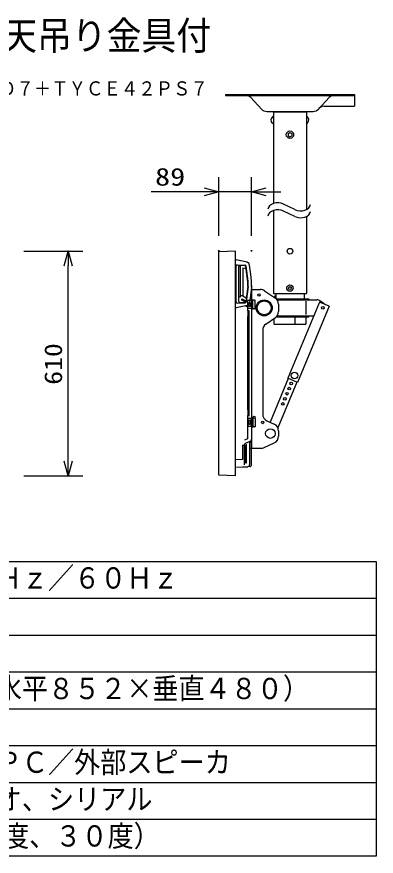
# Model space of a CAD drawing. Units: millimetres, scale not verified. Extents: x -62 to 63, y -57 to 57.
# Drawn here: x 13.7 to 62.5, y -56.5 to 57.4 of the extents above; entities that cross this region are included whole.
import ezdxf
from ezdxf.enums import TextEntityAlignment as Align

# ---------------------------------------------------------------- set-up
doc = ezdxf.new("R2010")
doc.units = ezdxf.units.MM
doc.header["$LTSCALE"] = 0.190332
doc.header["$PDMODE"] = 32
doc.header["$PDSIZE"] = 0.0952
doc.linetypes.add('CHAIN1', pattern=[8, 5, -1, 1, -1])
for name, color, linetype in [('0-0_TOUROKU', 1, 'Continuous'), ('0-1_MOJI1', 2, 'Continuous'), ('0-2_GAIKEI', 1, 'Continuous'), ('0-3_WAKU', 3, 'Continuous'), ('0-4_SUNPO', 3, 'Continuous'), ('0-5_DEFPOINTS', 7, 'Continuous')]:
    doc.layers.add(name, color=color, linetype=linetype)
doc.styles.add('ＭＳ ゴシック', font='')
doc.styles.get('ＭＳ ゴシック').set_extended_font_data('MS Gothic')

# ---------------------------------------------------------------- blocks, each defined once
blk = doc.blocks.new('_OPEN30')
at = {"layer": '0-4_SUNPO', "color": 7}
blk.add_line((0, 0), (-1, 0), dxfattribs=at)
blk.add_lwpolyline([(-1, 0.26795), (0, 0), (-1, -0.26795)], dxfattribs=at)

msp = doc.modelspace()

# ---------------------------------------------------------------- linework, layer by layer
at = {"layer": '0-2_GAIKEI', "color": 7}
for p, q in [((42.0547, 46.8479), (56.7072, 46.8479)), ((42.0547, 46.8479), (42.0547, 46.6879)), ((56.7389, 46.8479), (59.5547, 46.8479)), ((59.5547, 46.8479), (59.5547, 45.2479)), ((42.0547, 46.6879), (59.5547, 46.6879)), ((46.9388, 44.8651), (45.4843, 46.4214)), ((54.6706, 44.8651), (56.1252, 46.4214)), ((47.6694, 44.5479), (53.94, 44.5479)), ((48.5772, 44.493), (48.5772, 32.0525)), ((48.5772, 44.493), (53.0322, 44.493)), ((48.7297, 44.5479), (48.7297, 44.493)), ((52.8797, 44.5479), (52.8797, 44.493)), ((53.0322, 44.493), (53.0322, 31.235)), ((55.4626, 45.2479), (59.5547, 45.2479)), ((48.5772, 31.1092), (48.5772, 19.8312)), ((53.0322, 30.2917), (53.0322, 19.8312)), ((43.4147, 25.5962), (41.1547, 25.481)), ((41.1547, -4.7886), (41.1547, 25.481)), ((43.4147, -4.9038), (43.4147, 25.5962)), ((43.4147, 24.3962), (43.5047, 24.3962)), ((45.0148, 24.0726), (43.5047, 24.3962)), ((45.2613, 23.8725), (45.2539, 23.9253)), ((45.264, 23.8662), (45.2509, 23.8938)), ((45.2882, 23.7781), (45.2827, 23.8081)), ((45.301, 23.6851), (45.2882, 23.7781)), ((45.4777, 22.4002), (45.301, 23.6851)), ((45.5907, 21.5779), (45.4777, 22.4002)), ((45.6047, 20.9189), (45.6047, 21.3735)), ((45.6047, 20.9189), (45.6047, 0.0605)), ((45.6047, 20.3962), (45.6047, -1.1538)), ((45.6047, 20.3962), (46.7904, 20.3962)), ((47.3625, 20.2163), (48.8269, 19.1947)), ((48.5772, 19.8312), (53.0322, 19.8312)), ((48.7397, 19.2555), (48.7397, 19.5112)), ((48.7397, 19.5112), (48.8547, 19.5112)), ((48.8547, 19.1746), (48.8547, 19.5112)), ((48.8972, 19.8312), (48.8972, 19.1409)), ((52.7122, 19.8312), (52.7122, 19.1112)), ((48.931, 19.1112), (53.3446, 19.1112)), ((49.038, 18.9962), (53.3446, 18.9962)), ((49.0478, 18.9837), (54.4695, 18.9837)), ((49.2547, 18.3746), (49.2547, 17.4179)), ((54.8061, 18.6788), (50.5006, 8.3395)), ((52.9521, 18.8146), (52.9521, 16.9781)), ((53.3446, 19.1112), (53.3446, 18.9962)), ((56.1262, 18.1291), (54.8061, 18.6788)), ((54.8978, 18.8494), (55.383, 18.5119)), ((56.1262, 18.1291), (51.8207, 7.7897)), ((47.5326, 15.6947), (48.8269, 16.5977)), ((48.6297, 16.4602), (48.6297, 15.7062)), ((48.931, 16.6812), (53.3446, 16.6812)), ((49.038, 16.7962), (53.3446, 16.7962)), ((49.0478, 16.8087), (54.0291, 16.8087)), ((51.479, 16.6812), (51.479, 15.6812)), ((52.9797, 16.6562), (52.9547, 16.6812)), ((52.9797, 16.6562), (52.9797, 15.7062)), ((53.3446, 16.6812), (53.3446, 16.7962)), ((47.1047, 14.8746), (47.1047, 3.484)), ((48.6297, 15.7062), (48.6547, 15.6812)), ((48.6547, 15.6812), (52.9547, 15.6812)), ((52.9797, 15.7062), (52.9547, 15.6812)), ((50.5744, 8.3087), (48.1058, 2.3806)), ((51.8207, 7.7897), (50.5006, 8.3395)), ((51.7468, 7.8205), (49.1654, 1.6215)), ((47.683, 2.5773), (48.6765, 2.1152)), ((49.2547, 1.2085), (49.2547, 0.484)), ((45.6047, -1.1809), (45.6047, -0.4609)), ((47.3053, -1.0605), (48.6765, -0.4228)), ((45.6047, -1.1538), (46.8836, -1.1538)), ((45.6047, -3.1289), (45.6047, -1.1809)), ((45.6047, -3.3661), (45.6047, -3.1289)), ((43.568, -3.7339), (44.3441, -3.6932)), ((44.3441, -3.6932), (44.7013, -3.6745)), ((44.7013, -3.6745), (45.0691, -3.6552)), ((45.3441, -3.6408), (45.0692, -3.6552)), ((43.4147, -4.9038), (41.1547, -4.7886))]:
    msp.add_line(p, q, dxfattribs=at)
at = {"layer": '0-2_GAIKEI'}
for p, q in [((48.415, 43.8148), (48.2748, 43.5581)), ((48.5772, 43.893), (48.5466, 43.893)), ((53.0322, 43.893), (53.0628, 43.893)), ((53.1945, 43.8148), (53.3347, 43.5581)), ((48.415, 42.9711), (48.2748, 43.2279)), ((48.5772, 42.893), (48.5466, 42.893)), ((53.0322, 42.893), (53.0628, 42.893)), ((53.1945, 42.9711), (53.3347, 43.2279)), ((50.5547, 41.5373), (50.5547, 41.2486)), ((50.5547, 41.2486), (50.8047, 41.1043)), ((50.8047, 41.1043), (51.0547, 41.2486)), ((51.0547, 41.5373), (51.0547, 41.2486)), ((51.4703, 31.238), (49.9381, 31.97)), ((51.4703, 30.2947), (49.9381, 31.0267)), ((43.5047, 18.7015), (43.5047, 23.5909)), ((43.66, 23.7408), (44.713, 23.704)), ((43.8547, 18.7688), (43.8547, 23.5237)), ((44.01, 23.6736), (44.6679, 23.6506)), ((44.0347, 23.6727), (44.0347, 19.3681)), ((44.8565, 23.1921), (44.411, 23.2868)), ((45.0972, 21.4415), (44.8112, 23.5211)), ((45.1395, 21.5158), (44.8564, 23.5745)), ((45.0972, 20.8509), (44.8112, 18.7713)), ((45.1395, 20.7766), (44.8564, 18.7179)), ((45.0972, 20.8509), (45.0972, 21.4415)), ((45.5907, 20.7145), (45.4777, 19.8922)), ((44.0347, 19.3681), (43.8547, 19.3681)), ((44.411, 19.5096), (44.8792, 19.2658)), ((45.4777, 19.8922), (45.301, 18.6073)), ((43.66, 18.5516), (44.7129, 18.5884)), ((44.01, 18.6188), (44.6679, 18.6418)), ((44.2783, 19.1088), (44.8189, 18.8273)), ((44.2783, 18.9364), (44.2783, 19.1088)), ((44.7656, 18.6827), (44.2783, 18.9364)), ((44.713, 18.5885), (44.7261, 18.5895)), ((44.8088, 18.758), (44.8112, 18.7709)), ((44.8112, 18.7709), (44.8112, 18.7713)), ((44.8551, 18.711), (44.8563, 18.7175)), ((44.8563, 18.7175), (44.8564, 18.7179)), ((45.0897, 17.8462), (45.0897, 18.8462)), ((45.5547, 18.8962), (45.1397, 18.8962)), ((45.2507, 18.3982), (45.2638, 18.4258)), ((45.301, 18.6073), (45.2882, 18.5143)), ((45.6047, 18.8462), (45.6047, 17.8462)), ((45.7147, 18.6712), (45.6047, 18.6712)), ((45.7147, 18.7718), (45.7147, 17.9212)), ((45.7149, 18.7718), (45.7665, 18.9133)), ((45.7784, 17.7605), (45.7784, 18.9319)), ((46.0147, 18.9462), (45.8134, 18.9462)), ((46.0647, 17.7962), (46.0647, 18.8962)), ((43.4147, 17.8962), (43.5047, 17.8962)), ((45.0148, 18.2198), (43.5047, 17.8962)), ((44.7614, 18.1655), (45.0387, 18.0211)), ((45.0387, 18.0211), (45.0387, 17.4712)), ((45.2188, 17.4712), (45.0751, 17.4712)), ((45.5547, 17.7962), (45.1397, 17.7962)), ((45.2265, 17.4712), (45.2188, 17.4712)), ((45.3012, 17.4689), (45.2539, 17.4689)), ((45.7147, 18.0212), (45.6047, 18.0212)), ((45.7149, 17.9206), (45.7665, 17.7791)), ((46.0147, 17.7462), (45.8134, 17.7462)), ((45.0387, 16.7212), (45.0387, 4.0612)), ((45.0751, 16.7212), (45.0387, 16.7212)), ((45.0751, 16.7212), (45.2188, 16.7212)), ((45.2188, 16.7212), (45.2265, 16.7212)), ((45.2539, 4.0589), (45.2539, 16.7235)), ((45.2539, 16.7235), (45.3012, 16.7235)), ((45.3359, 16.7712), (45.2903, 16.7712)), ((45.0387, 4.0612), (45.0751, 4.0612)), ((45.0751, 4.0612), (45.0751, 3.3112)), ((45.2188, 4.0612), (45.0751, 4.0612)), ((45.2265, 4.0612), (45.2188, 4.0612)), ((45.3012, 4.0589), (45.2539, 4.0589)), ((45.2903, 3.3612), (45.2903, 4.0112)), ((45.2903, 4.0112), (45.3359, 4.0112)), ((45.0387, 3.3112), (45.0387, 0.1485)), ((45.0751, 3.3112), (45.0387, 3.3112)), ((45.0751, 3.3112), (45.2188, 3.3112)), ((45.0897, 2.8462), (45.0897, 1.8462)), ((45.5547, 2.8962), (45.1397, 2.8962)), ((45.2188, 3.3112), (45.2265, 3.3112)), ((45.2539, 3.3135), (45.3012, 3.3135)), ((45.3359, 3.3612), (45.2903, 3.3612)), ((45.6047, 1.8462), (45.6047, 2.8462)), ((45.7147, 2.6712), (45.6047, 2.6712)), ((45.7147, 1.9206), (45.7147, 2.7712)), ((45.7149, 2.7718), (45.7665, 2.9133)), ((45.7784, 2.9319), (45.7784, 1.7605)), ((46.0147, 2.9462), (45.8134, 2.9462)), ((46.0647, 2.8962), (46.0647, 1.7962)), ((45.5547, 1.7962), (45.1397, 1.7962)), ((45.7147, 2.0212), (45.6047, 2.0212)), ((45.7149, 1.9206), (45.7665, 1.7791)), ((46.0147, 1.7462), (45.8134, 1.7462)), ((45.0387, 0.1485), (44.6219, -0.0458)), ((44.3869, -0.7256), (44.3869, -2.6757)), ((44.3869, -0.7256), (44.6047, -0.7256)), ((44.6047, -0.7256), (44.6047, -2.6757)), ((45.0377, -0.3803), (44.7346, -0.5216)), ((44.783, -0.7138), (44.783, -1.5012)), ((44.9139, -3.1433), (44.9139, -0.6076)), ((45.446, -0.1899), (45.0377, -0.3803)), ((45.3297, -0.2919), (45.3297, -3.1433)), ((45.446, -0.301), (45.373, -0.304)), ((45.4459, -0.301), (45.6047, -0.301)), ((44.783, -1.5577), (44.783, -3.1502)), ((45.6047, -1.1809), (45.3297, -1.1809)), ((44.3869, -2.6757), (43.4147, -2.7266)), ((44.6047, -2.6757), (44.6047, -3.4186)), ((44.7829, -3.1502), (44.9139, -3.1433)), ((45.3297, -3.1433), (45.3297, -3.3805)), ((45.1896, -3.6489), (45.2744, -3.546))]:
    msp.add_line(p, q, dxfattribs=at)
at = {"layer": '0-2_GAIKEI', "linetype": 'CHAIN1'}
for p, q in [((45.2222, 18.0962), (45.2222, 18.5962)), ((45.4722, 18.5962), (45.2222, 18.5962)), ((45.4722, 18.0962), (45.4722, 18.5962)), ((45.4722, 18.0962), (45.2222, 18.0962)), ((45.2222, 2.5962), (45.2222, 2.0962)), ((45.4722, 2.5962), (45.2222, 2.5962)), ((45.4722, 2.5962), (45.4722, 2.0962)), ((45.4722, 2.0962), (45.2222, 2.0962))]:
    msp.add_line(p, q, dxfattribs=at)
at = {"layer": '0-2_GAIKEI'}
for points in [[(50.5547, 41.5373), (50.8047, 41.6816), (51.0547, 41.5373)], [(44.411, 23.2868), (44.411, 19.5096), (44.0347, 19.5096)], [(45.1492, 20.9189), (45.1492, 21.3735), (45.1453, 21.4646), (45.1395, 21.5158)], [(45.1395, 20.7766), (45.148, 20.8673), (45.1492, 20.9189)], [(45.5907, 20.7145), (45.6029, 20.8448), (45.6047, 20.9189)], [(45.0148, 18.2198), (45.0443, 18.2275), (45.0731, 18.2377), (45.1008, 18.2504), (45.1274, 18.2655), (45.1525, 18.2828), (45.1761, 18.3023), (45.1978, 18.3237), (45.2176, 18.347), (45.2353, 18.3719), (45.2507, 18.3982)], [(45.2638, 18.4258), (45.2745, 18.4544), (45.2826, 18.4838), (45.2881, 18.5139), (45.2882, 18.5143)], [(45.0387, 17.4712), (45.0751, 17.4712), (45.0751, 16.7212)], [(45.2903, 16.7712), (45.2903, 17.4212), (45.3359, 17.4212)], [(44.7346, -0.5216), (44.7172, -0.5307), (44.7007, -0.5413), (44.6851, -0.5532), (44.6706, -0.5665), (44.6574, -0.5809), (44.6454, -0.5965), (44.6349, -0.6131), (44.6258, -0.6305), (44.6183, -0.6486), (44.6124, -0.6673), (44.6081, -0.6865), (44.6056, -0.706), (44.6047, -0.7256)], [(45.2998, -3.5054), (45.3097, -3.4836), (45.3177, -3.4609), (45.3237, -3.4377), (45.3277, -3.4141), (45.3296, -3.3901), (45.3297, -3.3805)], [(45.2744, -3.546), (45.2879, -3.5263), (45.2998, -3.5054)]]:
    msp.add_lwpolyline(points, dxfattribs=at)
at = {"layer": '0-2_GAIKEI', "color": 7}
for points in [[(45.1981, 23.9683), (45.1764, 23.9898), (45.1529, 24.0093), (45.1278, 24.0267), (45.1012, 24.0418), (45.0735, 24.0545), (45.0448, 24.0648), (45.0152, 24.0725), (45.0148, 24.0726)], [(45.2509, 23.8938), (45.2355, 23.9201), (45.2179, 23.9451), (45.1981, 23.9683)], [(45.2827, 23.8081), (45.2746, 23.8376), (45.264, 23.8662)], [(45.6047, 21.3735), (45.599, 21.5043), (45.5907, 21.5779)], [(45.6047, -0.4591), (45.6047, -0.301), (45.6047, 0.0593)], [(45.3441, -3.6408), (45.368, -3.6385), (45.3916, -3.6341), (45.4147, -3.6277), (45.4372, -3.6193), (45.4588, -3.609), (45.4795, -3.5968), (45.499, -3.5828), (45.5173, -3.5673), (45.5341, -3.5502), (45.5494, -3.5316), (45.5629, -3.5119), (45.5748, -3.491), (45.5847, -3.4692), (45.5927, -3.4465), (45.5987, -3.4233), (45.6027, -3.3997), (45.6046, -3.3757), (45.6047, -3.3661)]]:
    msp.add_lwpolyline(points, dxfattribs=at)
at = {"layer": '0-2_GAIKEI'}
for centre, radius in [((50.8047, 41.393), 0.5), ((50.8047, 25.5812), 0.385), ((50.8047, 20.5812), 0.4375), ((50.8047, 20.5812), 0.2), ((46.6047, 19.6462), 0.1625), ((47.3047, 17.8962), 1.0875), ((47.3047, 17.8962), 0.9525), ((55.2547, 17.8962), 0.175), ((51.432, 8.7209), 0.45), ((50.6925, 6.9405), 0.175), ((50.9808, 7.6328), 0.175), ((50.1159, 5.5557), 0.175), ((50.4042, 6.2481), 0.175), ((49.8276, 4.8634), 0.175), ((45.9547, 3.0712), 0.125), ((47.1047, 2.3462), 0.1625), ((48.1547, 0.8462), 0.655)]:
    msp.add_circle(centre, radius, dxfattribs=at)
at = {"layer": '0-2_GAIKEI', "color": 7}
for centre, radius, start, end in [((44.8706, 45.8479), 0.84, 43.0632, 90), ((56.7389, 45.8479), 0.84, 90, 136.9368), ((47.6694, 45.5479), 1, 223.0632, 270), ((53.94, 45.5479), 1, 270, 316.9368), ((55.4626, 44.2479), 1, 90, 136.9368), ((46.7904, 19.3962), 1, 55.0975, 90), ((48.2547, 18.3746), 1, 0, 55.0975), ((54.4695, 18.2337), 0.75, 55.17771, 90), ((54.9547, 17.8962), 0.75, 39.91597, 55.17771), ((48.2547, 17.4179), 1, 304.9025, 0), ((48.1047, 14.8746), 1, 124.9025, 180), ((48.1047, 3.484), 1, 180, 245.05609), ((48.2547, 1.2085), 1, 0, 65.0561), ((48.2547, 0.484), 1, 294.9439, 0), ((46.8836, -0.1538), 1, 270, 294.9439)]:
    msp.add_arc(centre, radius, start, end, dxfattribs=at)
at = {"layer": '0-2_GAIKEI'}
for centre, radius, start, end in [((48.5772, 43.393), 0.3446, 151.37136, 208.62864), ((48.5466, 43.743), 0.15, 90, 151.37136), ((53.0628, 43.743), 0.15, 28.62864, 90), ((53.0322, 43.393), 0.3446, 331.37136, 28.62864), ((48.5466, 43.043), 0.15, 208.62864, 270), ((53.0628, 43.043), 0.15, 270, 331.37136), ((43.6547, 23.5909), 0.15, 87.99999, 180), ((44.0047, 23.5237), 0.15, 88, 180), ((44.6626, 23.5007), 0.15, 7.83046, 88), ((44.7078, 23.5541), 0.15, 7.83046, 87.99999), ((43.6547, 18.7015), 0.15, 180, 272.00001), ((44.0047, 18.7688), 0.15, 180, 272), ((44.6626, 18.7917), 0.15, 272, 352.16954), ((44.7076, 18.7383), 0.15, 272.00001, 349.50111), ((45.1397, 18.8462), 0.05, 90, 180), ((45.5547, 18.8462), 0.05, 0, 90), ((45.8134, 18.8962), 0.05, 90, 160), ((46.0147, 18.8962), 0.05, 0, 90), ((45.1397, 17.8462), 0.05, 180, 270), ((45.5547, 17.8462), 0.05, 270, 0), ((45.8134, 17.7962), 0.05, 200, 270), ((46.0147, 17.7962), 0.05, 270, 0), ((45.1397, 2.8462), 0.05, 90, 180), ((45.5547, 2.8462), 0.05, 0, 90), ((45.8134, 2.8962), 0.05, 90, 160), ((46.0147, 2.8962), 0.05, 0, 90), ((45.1397, 1.8462), 0.05, 180, 270), ((45.5547, 1.8462), 0.05, 270, 0), ((45.8134, 1.7962), 0.05, 200, 270), ((46.0147, 1.7962), 0.05, 270, 0)]:
    msp.add_arc(centre, radius, start, end, dxfattribs=at)
for centre, start_param, end_param in [((49.154, 31.2515), 0.94183783, 3.09076751), ((52.2544, 31.9565), 4.08343048, 6.23236016), ((49.154, 30.3082), 0.94183783, 3.09076751), ((52.2544, 31.0132), 4.08343048, 6.23236016)]:
    msp.add_ellipse(centre, major_axis=(1.3327, 0), ratio=0.666667, start_param=start_param, end_param=end_param, dxfattribs=at)
for p in [(45.3472, 18.5962), (45.7784, 18.9462), (45.7784, 17.7462), (45.7784, 2.9462), (45.3472, 2.0962), (45.7784, 1.7462)]:
    msp.add_point(p, dxfattribs=at)
at = {"layer": '0-3_WAKU'}
for p, q in [((14.7196, 25.594), (22.7196, 25.594)), ((20.7196, -2.906), (20.7196, 23.594)), ((14.7196, -4.906), (22.7196, -4.906))]:
    msp.add_line(p, q, dxfattribs=at)
at = {"layer": '0-3_WAKU', "color": 4}
for p, q in [((-62.493, -16.501), (62.507, -16.501)), ((62.507, -16.501), (62.507, -56.501)), ((62.507, -56.501), (-62.493, -56.501))]:
    msp.add_line(p, q, dxfattribs=at)
at = {"layer": '0-3_WAKU', "color": 1}
for p, q in [((-62.493, -21.501), (62.507, -21.501)), ((-62.493, -26.501), (62.507, -26.501)), ((-62.493, -31.501), (62.507, -31.501)), ((-62.493, -36.501), (62.507, -36.501)), ((-62.493, -41.501), (62.507, -41.501)), ((-62.493, -46.501), (62.507, -46.501)), ((62.507, -51.501), (-62.493, -51.501))]:
    msp.add_line(p, q, dxfattribs=at)
at = {"layer": '0-4_SUNPO'}
for p, q in [((41.1547, 27.6462), (41.1547, 35.6462)), ((45.5797, 27.6462), (45.5797, 35.6462)), ((39.1547, 33.6462), (31.9881, 33.6462)), ((45.5797, 33.6462), (41.1547, 33.6462)), ((47.5797, 33.6462), (49.5797, 33.6462))]:
    msp.add_line(p, q, dxfattribs=at)
at = {"layer": '0-4_SUNPO', "color": 7}
msp.add_point((20.7196, 25.594), dxfattribs=at)
at = {"layer": '0-5_DEFPOINTS'}
for p in [(41.1547, 33.6462), (41.1547, 25.6462), (45.5797, 25.6462)]:
    msp.add_point(p, dxfattribs=at)

# ---------------------------------------------------------------- block references
at = {"layer": '0-3_WAKU', "xscale": 2, "yscale": 2}
for p, rotation in [((20.7196, 25.594), 90), ((20.7196, -4.906), 270)]:
    msp.add_blockref('_OPEN30', p, dxfattribs=dict(at, rotation=rotation))
at = {"layer": '0-4_SUNPO', "xscale": 2, "yscale": 2}
msp.add_blockref('_OPEN30', (41.1547, 33.6462), dxfattribs=at)
at = {"layer": '0-4_SUNPO', "xscale": 2, "yscale": 2, "rotation": 180}
msp.add_blockref('_OPEN30', (45.5797, 33.6462), dxfattribs=at)

# ---------------------------------------------------------------- texts
at = {"layer": '0-0_TOUROKU', "style": 'ＭＳ ゴシック', "width": 0.9}
msp.add_text('ＴＨ４２ＰＷＤ７＋ＴＹＣＥ４２ＰＳ７', height=1.924, dxfattribs=at).set_placement((-2.8459, 46.1289), align=Align.BOTTOM_LEFT)
at = {"layer": '0-1_MOJI1', "style": 'ＭＳ ゴシック', "width": 0.9}
for s, height, p in [('プラズマディスプレイ天吊り金具付', 3.849, (-35.493, 51.7588)), ('ＡＣ１００Ｖ\u3000５０Ｈｚ／６０Ｈｚ', 2.886, (-20.993, -21.0561)), ('４０８９６０画素（水平８５２×垂直４８０）', 2.886, (-20.993, -36.0561)), ('ビデオ／Ｓビデオ／ＰＣ／外部スピーカ', 2.886, (-20.993, -46.0561)), ('コンポーネントビデオ、シリアル', 2.886, (-20.993, -51.0561)), ('３段階（０度、１５度、３０度）', 2.886, (-19.993, -56.0561))]:
    msp.add_text(s, height=height, dxfattribs=at).set_placement(p, align=Align.BOTTOM_LEFT)
at = {"layer": '0-3_WAKU', "style": 'ＭＳ ゴシック', "width": 1.15}
msp.add_text('610', height=2.406, rotation=90, dxfattribs=at).set_placement((20.61, 7.4568), align=Align.BOTTOM_LEFT)
at = {"layer": '0-4_SUNPO', "style": 'ＭＳ ゴシック', "width": 1.25}
msp.add_text('89', height=2.406, dxfattribs=at).set_placement((32.5045, 33.7558), align=Align.BOTTOM_LEFT)

doc.saveas('drawing.dxf')
